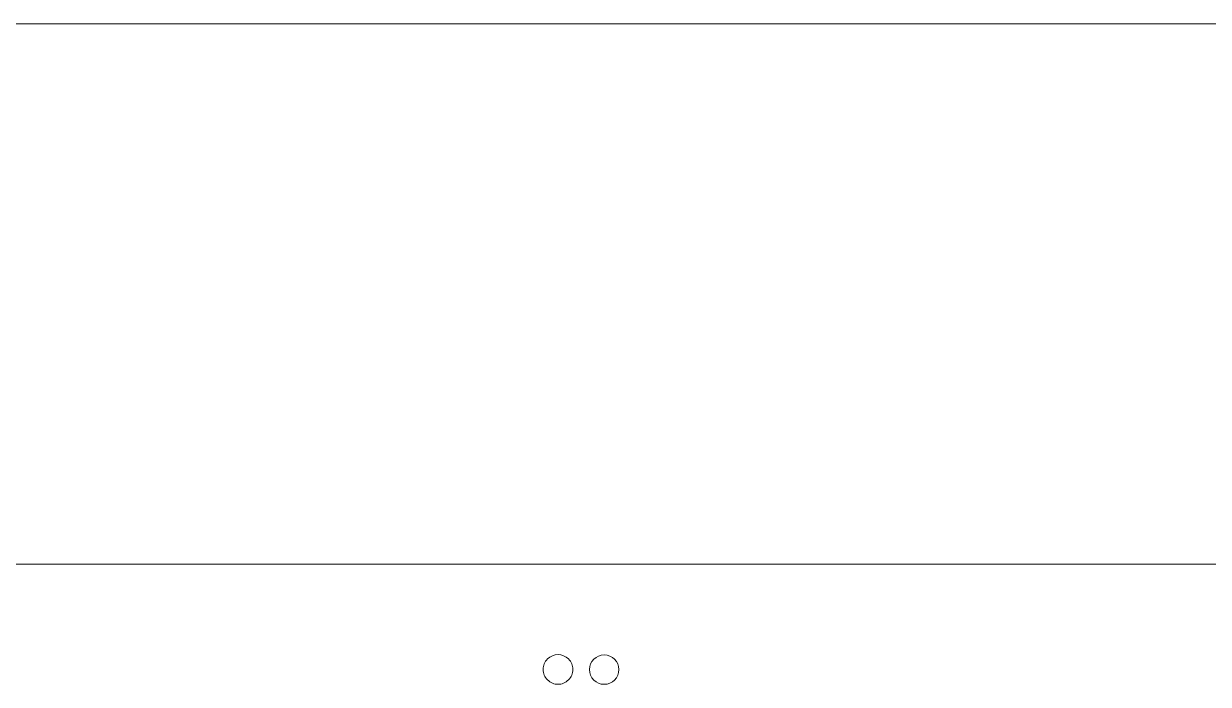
# Model space of a CAD drawing. Header units: millimetres. Extents: x -1381 to 521, y -496 to 496.
# Drawn here: x 105.98 to 154.67, y -469.3 to -442.15 of the extents above; entities that cross this region are included whole.
import ezdxf

# ---------------------------------------------------------------- set-up
doc = ezdxf.new("R2010")
doc.units = ezdxf.units.MM
doc.header["$MEASUREMENT"] = 0
doc.layers.add('layer 1', color=7, linetype='Continuous')

msp = doc.modelspace()

# ---------------------------------------------------------------- linework, layer by layer
at = {"layer": 'layer 1', "color": 250, "lineweight": 9}
for points in [[(253.6361, -442.1463), (253.6361, -442.1463), (85.6361, -442.1463), (85.6361, -442.1463)], [(83.9095, -464.3619), (83.9095, -464.3619), (177.2403, -464.3619), (177.2403, -464.3619)]]:
    msp.add_open_spline(points, degree=3, dxfattribs=at)
for points in [[(127.9422, -468.0798), (128.1078, -468.0798), (128.2508, -468.138), (128.3716, -468.2565), (128.3716, -468.2565), (128.4923, -468.3748), (128.5526, -468.5203), (128.5526, -468.6901), (128.5526, -468.6901), (128.5526, -468.8554), (128.4923, -468.9985), (128.3716, -469.1193), (128.3716, -469.1193), (128.2508, -469.2399), (128.1078, -469.3004), (127.9422, -469.3004), (127.9422, -469.3004), (127.7768, -469.3004), (127.6337, -469.2399), (127.513, -469.1193), (127.513, -469.1193), (127.3923, -468.9985), (127.3319, -468.8554), (127.3319, -468.6901), (127.3319, -468.6901), (127.3319, -468.5203), (127.3923, -468.3748), (127.513, -468.2565), (127.513, -468.2565), (127.6337, -468.138), (127.7768, -468.0798), (127.9422, -468.0798)], [(129.8382, -468.0932), (130.0058, -468.0932), (130.1511, -468.1513), (130.2674, -468.2698), (130.2674, -468.2698), (130.3859, -468.3861), (130.444, -468.5292), (130.444, -468.6923), (130.444, -468.6923), (130.444, -468.8623), (130.3859, -469.0076), (130.2674, -469.1239), (130.2674, -469.1239), (130.1511, -469.2424), (130.0058, -469.3004), (129.8382, -469.3004), (129.8382, -469.3004), (129.6728, -469.3004), (129.5295, -469.2424), (129.4134, -469.1239), (129.4134, -469.1239), (129.2949, -469.0076), (129.2368, -468.8623), (129.2368, -468.6923), (129.2368, -468.6923), (129.2368, -468.5292), (129.2949, -468.3861), (129.4134, -468.2698), (129.4134, -468.2698), (129.5295, -468.1513), (129.6728, -468.0932), (129.8382, -468.0932)]]:
    msp.add_open_spline(points, degree=3, knots=[0, 0, 0, 0, 0.1111111, 0.1111111, 0.1111111, 0.1111111, 0.2222222, 0.2222222, 0.2222222, 0.2222222, 0.3333333, 0.3333333, 0.3333333, 0.3333333, 0.4444444, 0.4444444, 0.4444444, 0.4444444, 0.5555556, 0.5555556, 0.5555556, 0.5555556, 0.6666667, 0.6666667, 0.6666667, 0.6666667, 0.7777778, 0.7777778, 0.7777778, 0.7777778, 1, 1, 1, 1], dxfattribs=at)

doc.saveas('drawing.dxf')
